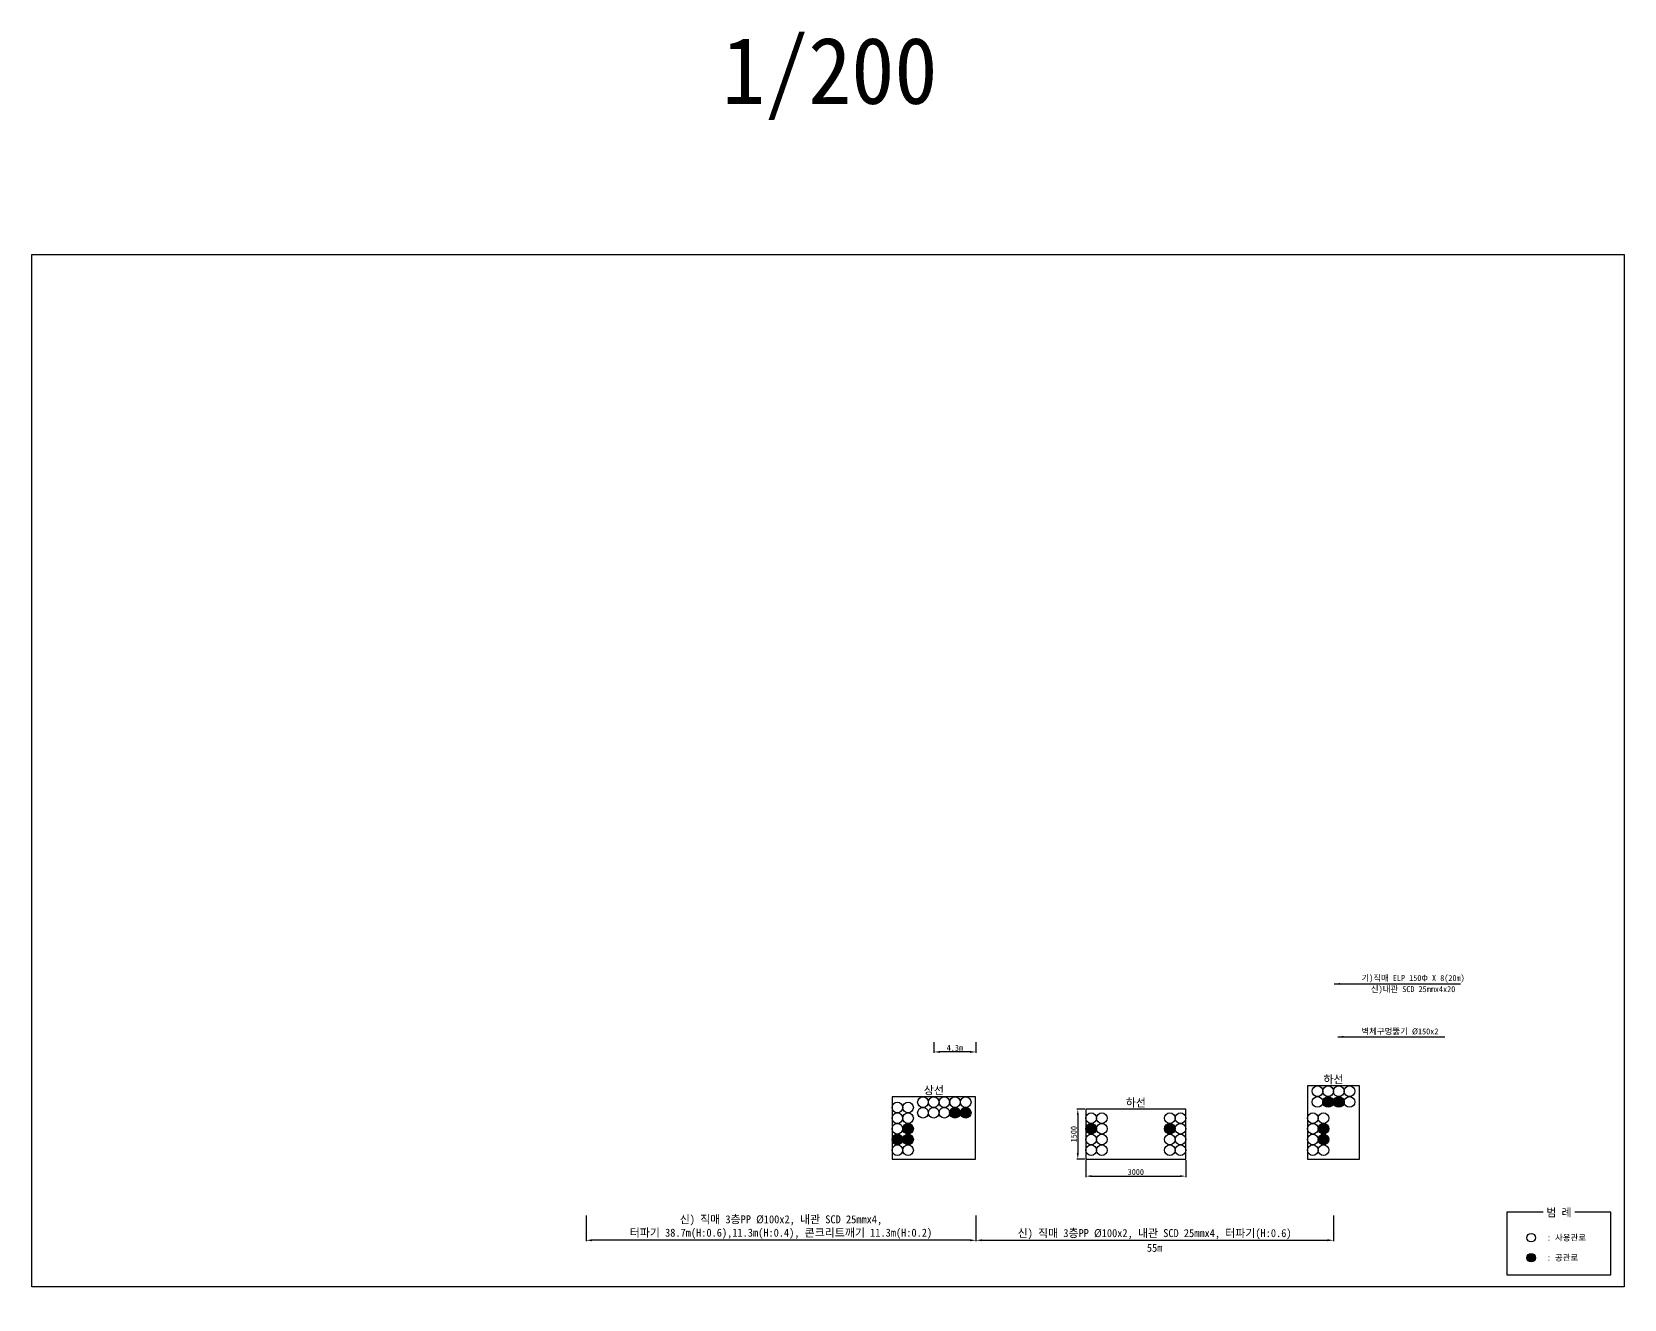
# Model space of a CAD drawing. Extents: x -230 to 157, y -3 to 160.
# Drawn here: x -230 to -70.8, y -2.3 to 124.4 of the extents above; entities that cross this region are included whole.
import ezdxf
from ezdxf.enums import TextEntityAlignment as Align

# ---------------------------------------------------------------- set-up
doc = ezdxf.new("R2010")
doc.units = 0
doc.header["$MEASUREMENT"] = 0
doc.layers.get('Defpoints').update_dxf_attribs({"linetype": 'CONTINUOUS'})
for name, color, linetype in [('TX-PAPR', 2, 'CONTINUOUS'), ('TZ-DIMS', 1, 'CONTINUOUS'), ('TZ-LEAL', 1, 'CONTINUOUS'), ('TZ-LEAT', 3, 'CONTINUOUS'), ('TZ-LINE', 7, 'CONTINUOUS'), ('TZ-TEX2', 3, 'CONTINUOUS'), ('TZ-TEXT', 6, 'CONTINUOUS')]:
    doc.layers.add(name, color=color, linetype=linetype)
doc.styles.get("Standard").update_dxf_attribs({"font": 'GulimChe.ttf'})
doc.dimstyles.new('D200', dxfattribs={"dimscale": 0.2, "dimtxt": 3, "dimasz": 3, "dimexe": 0.5, "dimexo": 0.5, "dimgap": 0.5, "dimtad": 1, "dimdec": 0, "dimzin": 1, "dimdsep": 46, "dimlunit": 6, "dimtxsty": 'Standard', "dimcen": 1, "dimclrd": 1, "dimclre": 1, "dimclrt": 3, "dimadec": 0, "dimazin": 0, "dimtfac": 1, "dimtdec": 0, "dimtix": 1, "dimtmove": 2, "dimatfit": 3, "dimfxl": 0, "dimtvp": 2, "dimlwd": -1, "dimlwe": -1, "dimarcsym": 0})

# ---------------------------------------------------------------- blocks, each defined once
blk = doc.blocks.new('*D3')
at = {"layer": 'Defpoints', "color": 0, "ltscale": 2}
for p in [(-124.67, 16.73), (-125.47, 11.73), (-124.67, 11.73)]:
    blk.add_point(p, dxfattribs=at)
at = {"layer": 'TZ-DIMS', "color": 1, "ltscale": 2}
for p, q in [((-124.77, 16.73), (-125.57, 16.73)), ((-125.47, 16.13), (-125.47, 12.33)), ((-124.77, 11.73), (-125.57, 11.73))]:
    blk.add_line(p, q, dxfattribs=at)
for points in [[(-125.57, 16.13), (-125.37, 16.13), (-125.47, 16.73)], [(-125.57, 12.33), (-125.37, 12.33), (-125.47, 11.73)]]:
    blk.add_solid(points, dxfattribs=at)
at = {"layer": 'TZ-DIMS', "color": 3, "ltscale": 2, "insert": (-125.88, 14.23), "char_height": 0.6, "attachment_point": 5, "rotation": 90}
blk.add_mtext('1500', dxfattribs=at)
blk = doc.blocks.new('*D4')
at = {"layer": 'Defpoints', "color": 0, "ltscale": 2}
for p in [(-124.67, 11.73), (-114.67, 11.73), (-114.67, 10.03)]:
    blk.add_point(p, dxfattribs=at)
at = {"layer": 'TZ-DIMS', "color": 1, "ltscale": 2}
for p, q in [((-124.67, 11.63), (-124.67, 9.93)), ((-114.67, 11.63), (-114.67, 9.93)), ((-124.07, 10.03), (-115.27, 10.03))]:
    blk.add_line(p, q, dxfattribs=at)
for points in [[(-124.07, 10.13), (-124.07, 9.93), (-124.67, 10.03)], [(-115.27, 10.13), (-115.27, 9.93), (-114.67, 10.03)]]:
    blk.add_solid(points, dxfattribs=at)
at = {"layer": 'TZ-DIMS', "color": 3, "ltscale": 2, "insert": (-119.67, 10.44), "char_height": 0.6, "attachment_point": 5}
blk.add_mtext('3000', dxfattribs=at)
blk = doc.blocks.new('*D5')
at = {"layer": 'Defpoints', "color": 0, "ltscale": 2}
for p in [(-139.86, 23.53), (-139.86, 22.45), (-135.66, 23.53)]:
    blk.add_point(p, dxfattribs=at)
at = {"layer": 'TZ-DIMS', "color": 1, "ltscale": 2}
for p, q in [((-139.86, 23.43), (-139.86, 22.35)), ((-136.26, 22.45), (-139.26, 22.45)), ((-135.66, 23.43), (-135.66, 22.35))]:
    blk.add_line(p, q, dxfattribs=at)
for points in [[(-139.26, 22.55), (-139.26, 22.35), (-139.86, 22.45)], [(-136.26, 22.55), (-136.26, 22.35), (-135.66, 22.45)]]:
    blk.add_solid(points, dxfattribs=at)
at = {"layer": 'TZ-DIMS', "color": 3, "ltscale": 2, "insert": (-137.76, 22.86), "char_height": 0.6, "width": 0.3945, "attachment_point": 5}
blk.add_mtext('4.3m', dxfattribs=at)
blk = doc.blocks.new('*D6')
at = {"layer": 'Defpoints', "color": 0, "ltscale": 2}
for p in [(-135.66, 6.2), (-99.91, 6.2), (-99.91, 3.62)]:
    blk.add_point(p, dxfattribs=at)
at = {"layer": 'TZ-TEXT', "color": 1, "ltscale": 2}
for p, q in [((-135.66, 6.1), (-135.66, 3.52)), ((-99.91, 6.1), (-99.91, 3.52)), ((-135.06, 3.62), (-100.51, 3.62))]:
    blk.add_line(p, q, dxfattribs=at)
for points in [[(-135.06, 3.72), (-135.06, 3.52), (-135.66, 3.62)], [(-100.51, 3.72), (-100.51, 3.52), (-99.91, 3.62)]]:
    blk.add_solid(points, dxfattribs=at)
at = {"layer": 'TZ-TEXT', "color": 3, "ltscale": 2, "insert": (-117.79, 4.23), "char_height": 0.8, "attachment_point": 5}
blk.add_mtext('{\\C6;신) 직매 3층PP Ø100x2, 내관 SCD 25mmx4, 터파기(H:0.6)}', dxfattribs=at)
blk = doc.blocks.new('*D7')
at = {"layer": 'Defpoints', "color": 0, "ltscale": 2}
for p in [(-174.64, 6.2), (-135.66, 6.2), (-174.64, 3.62)]:
    blk.add_point(p, dxfattribs=at)
at = {"layer": 'TZ-TEXT', "color": 1, "ltscale": 2}
for p, q in [((-174.64, 6.1), (-174.64, 3.52)), ((-135.66, 6.1), (-135.66, 3.52)), ((-136.26, 3.62), (-174.04, 3.62))]:
    blk.add_line(p, q, dxfattribs=at)
for points in [[(-174.04, 3.72), (-174.04, 3.52), (-174.64, 3.62)], [(-136.26, 3.72), (-136.26, 3.52), (-135.66, 3.62)]]:
    blk.add_solid(points, dxfattribs=at)
at = {"layer": 'TZ-TEXT', "color": 3, "ltscale": 2, "insert": (-155.15, 4.94), "char_height": 0.8, "attachment_point": 5}
blk.add_mtext('{\\C6;신) 직매 3층PP Ø100x2, 내관 SCD 25mmx4,\\P터파기 38.7m(H:0.6),11.3m(H:0.4), 콘크리트깨기 11.3m(H:0.2)}', dxfattribs=at)

msp = doc.modelspace()

# ---------------------------------------------------------------- hatches: boundary and pattern name
at = {"layer": 'TZ-LINE', "ltscale": 2}
h = msp.add_hatch(color=256, dxfattribs=at)
h.dxf.hatch_style = 1
h.paths.add_polyline_path([(-100.98, 17.45, 1), (-99.91, 17.45, 1)])
h = msp.add_hatch(color=256, dxfattribs=at)
h.dxf.hatch_style = 1
h.paths.add_polyline_path([(-99.91, 17.45, 1), (-98.84, 17.45, 1)])
h = msp.add_hatch(color=256, dxfattribs=at)
h.dxf.hatch_style = 1
h.paths.add_polyline_path([(-138.28, 16.37, 1), (-137.21, 16.37, 1)])
h = msp.add_hatch(color=256, dxfattribs=at)
h.dxf.hatch_style = 1
h.paths.add_polyline_path([(-137.21, 16.37, 1), (-136.15, 16.37, 1)])
h = msp.add_hatch(color=256, dxfattribs=at)
h.dxf.hatch_style = 1
h.paths.add_polyline_path([(-142.97, 14.77, 1), (-141.91, 14.77, 1)])
h = msp.add_hatch(color=256, dxfattribs=at)
h.dxf.hatch_style = 1
h.paths.add_polyline_path([(-124.67, 14.77, 1), (-123.6, 14.77, 1)])
h = msp.add_hatch(color=256, dxfattribs=at)
h.dxf.hatch_style = 1
h.paths.add_polyline_path([(-116.8, 14.77, 1), (-115.74, 14.77, 1)])
h = msp.add_hatch(color=256, dxfattribs=at)
h.dxf.hatch_style = 1
h.paths.add_polyline_path([(-101.44, 14.77, 1), (-100.37, 14.77, 1)])
h = msp.add_hatch(color=256, dxfattribs=at)
h.dxf.hatch_style = 1
h.paths.add_polyline_path([(-144.04, 13.7, 1), (-142.97, 13.7, 1)])
h = msp.add_hatch(color=256, dxfattribs=at)
h.dxf.hatch_style = 1
h.paths.add_polyline_path([(-142.97, 13.7, 1), (-141.91, 13.7, 1)])
h = msp.add_hatch(color=256, dxfattribs=at)
h.dxf.hatch_style = 1
h.paths.add_polyline_path([(-101.44, 13.7, 1), (-100.37, 13.7, 1)])
h = msp.add_hatch(color=256, dxfattribs=at)
h.dxf.hatch_style = 1
h.paths.add_polyline_path([(-80.57, 1.88, 1), (-79.72, 1.88, 1)])

# ---------------------------------------------------------------- linework, layer by layer
at = {"layer": 'TX-PAPR', "elevation": -0.46}
msp.add_lwpolyline([(-230.05, 102.17), (-70.85, 102.17), (-70.85, -1.03), (-230.05, -1.03)], close=True, dxfattribs=at)
at = {"layer": 'TZ-LINE', "ltscale": 2, "elevation": -0.15}
for points in [[(-144.04, 11.73), (-135.69, 11.73), (-135.69, 17.97), (-144.04, 17.97)], [(-102.51, 11.73), (-97.32, 11.73), (-97.32, 19.05), (-102.51, 19.05)], [(-124.67, 11.73), (-114.67, 11.73), (-114.67, 16.73), (-124.67, 16.73)]]:
    msp.add_lwpolyline(points, close=True, dxfattribs=at)
msp.add_lwpolyline([(-78.96, 6.42), (-82.58, 6.42), (-82.58, 0.15), (-72.17, 0.15), (-72.17, 6.42), (-75.79, 6.42)], dxfattribs=at)
at = {"layer": 'TZ-LINE', "ltscale": 2}
for centre, radius in [((-140.95, 17.43, -0.15), 0.533), ((-139.88, 17.43, -0.15), 0.533), ((-138.81, 17.43, -0.15), 0.533), ((-137.75, 17.43, -0.15), 0.533), ((-136.68, 17.43, -0.15), 0.533), ((-101.51, 18.52, -0.15), 0.533), ((-101.51, 17.45, -0.15), 0.533), ((-100.44, 18.52, -0.15), 0.533), ((-100.44, 17.45, -0.15), 0.533), ((-99.38, 18.52, -0.15), 0.533), ((-99.38, 17.45, -0.15), 0.533), ((-98.31, 18.52, -0.15), 0.533), ((-98.31, 17.45, -0.15), 0.533), ((-143.51, 16.9, -0.15), 0.533), ((-143.51, 15.83, -0.15), 0.533), ((-142.44, 16.9, -0.15), 0.533), ((-142.44, 15.83, -0.15), 0.533), ((-140.95, 16.37, -0.15), 0.533), ((-139.88, 16.37, -0.15), 0.533), ((-138.81, 16.37, -0.15), 0.533), ((-137.75, 16.37, -0.15), 0.533), ((-136.68, 16.37, -0.15), 0.533), ((-124.14, 15.83, -0.15), 0.533), ((-123.07, 15.83, -0.15), 0.533), ((-116.27, 15.83, -0.15), 0.533), ((-115.2, 15.83, -0.15), 0.533), ((-101.97, 15.83, -0.15), 0.533), ((-100.91, 15.83, -0.15), 0.533), ((-143.51, 14.77, -0.15), 0.533), ((-142.44, 14.77, -0.15), 0.533), ((-124.14, 14.77, -0.15), 0.533), ((-123.07, 14.77, -0.15), 0.533), ((-116.27, 14.77, -0.15), 0.533), ((-115.2, 14.77, -0.15), 0.533), ((-101.97, 14.77, -0.15), 0.533), ((-100.91, 14.77, -0.15), 0.533), ((-143.51, 13.7, -0.15), 0.533), ((-143.51, 12.63, -0.15), 0.533), ((-142.44, 13.7, -0.15), 0.533), ((-142.44, 12.63, -0.15), 0.533), ((-124.14, 13.7, -0.15), 0.533), ((-124.14, 12.63, -0.15), 0.533), ((-123.07, 13.7, -0.15), 0.533), ((-123.07, 12.63, -0.15), 0.533), ((-116.27, 13.7, -0.15), 0.533), ((-116.27, 12.63, -0.15), 0.533), ((-115.2, 13.7, -0.15), 0.533), ((-115.2, 12.63, -0.15), 0.533), ((-101.97, 13.7, -0.15), 0.533), ((-101.97, 12.63, -0.15), 0.533), ((-100.91, 13.7, -0.15), 0.533), ((-100.91, 12.63, -0.15), 0.533), ((-80.14, 3.88, -0.15), 0.427), ((-80.14, 1.88, -0.15), 0.427)]:
    msp.add_circle(centre, radius, dxfattribs=at)

# ---------------------------------------------------------------- texts
at = {"layer": 'TZ-LEAT'}
msp.add_text('기)직매 ELP 150Φ X 8(20m)', height=0.6, dxfattribs=at).set_placement((-91.95, 29.81, -0.15), align=Align.MIDDLE)
at = {"layer": 'TZ-TEX2'}
for s, height, p in [('1/200', 6.667, (-150.27, 120.03, -0.46)), ('상선', 0.8, (-139.86, 18.63, -0.15)), ('하선', 0.8, (-99.91, 19.72, -0.15)), ('하선', 0.8, (-119.67, 17.4, -0.15)), ('범 례', 0.8, (-77.37, 6.42, -0.15))]:
    msp.add_text(s, height=height, dxfattribs=at).set_placement(p, align=Align.MIDDLE)
for s, p in [(': 사용관로', (-78.57, 3.88, -0.15)), (': 공관로', (-78.57, 1.88, -0.15))]:
    msp.add_text(s, height=0.6, dxfattribs=at).set_placement(p, align=Align.MIDDLE_LEFT)
at = {"layer": 'TZ-TEXT'}
msp.add_text('신)내관 SCD 25mmx4x20', height=0.6, rotation=359.9482, dxfattribs=at).set_placement((-91.95, 28.7, -0.15), align=Align.MIDDLE)
msp.add_text('벽체구멍뚫기 Ø150x2', height=0.6, rotation=359.9482, dxfattribs=at).set_placement((-97.11, 24.51, -0.15), align=Align.MIDDLE_LEFT)
at = {"layer": 'TZ-TEXT', "ltscale": 2, "insert": (-117.79, 2.86, -0.15), "char_height": 0.8, "attachment_point": 5}
msp.add_mtext('55m', dxfattribs=at)

# ---------------------------------------------------------------- dimensions: what is measured, and where the dimension line sits
at = {"layer": 'TZ-DIMS', "ltscale": 2}
for base, p1, p2, text, picture, middle in [((-139.86, 22.45, -0.15), (-135.66, 23.53, -0.15), (-139.86, 23.53, -0.15), '<>.3m', '*D5', (-137.76, 22.86, -0.15)), ((-114.67, 10.03, -0.15), (-124.67, 11.73, -0.15), (-114.67, 11.73, -0.15), '3000', '*D4', (-119.67, 10.44, -0.15))]:
    dim = msp.add_linear_dim(base=base, p1=p1, p2=p2, text=text, dimstyle='D200', dxfattribs=at)
    dim.commit()
    dim.dimension.update_dxf_attribs({"geometry": picture, "text_midpoint": middle})
dim = msp.add_linear_dim(base=(-125.47, 11.73), p1=(-124.67, 16.73), p2=(-124.67, 11.73), angle=90, text='1500', dimstyle='D200', dxfattribs=at)
dim.commit()
dim.dimension.update_dxf_attribs({"geometry": '*D3', "text_midpoint": (-125.88, 14.23)})
at = {"layer": 'TZ-TEXT', "ltscale": 2}
for base, p2, text, picture, middle in [((-174.64, 3.62, -0.15), (-174.64, 6.2, -0.15), '{\\C6;신) 직매 3층PP Ø100x2, 내관 SCD 25mmx4,\\P터파기 38.7m(H:0.6),11.3m(H:0.4), 콘크리트깨기 11.3m(H:0.2)}', '*D7', (-155.15, 4.94, -0.15)), ((-99.91, 3.62, -0.15), (-99.91, 6.2, -0.15), '{\\C6;신) 직매 3층PP Ø100x2, 내관 SCD 25mmx4, 터파기(H:0.6)}', '*D6', (-117.79, 4.23, -0.15))]:
    dim = msp.add_linear_dim(base=base, p1=(-135.66, 6.2, -0.15), p2=p2, text=text, dimstyle='D200', override={"dimtxt": 4}, dxfattribs=at)
    dim.commit()
    dim.dimension.update_dxf_attribs({"geometry": picture, "text_midpoint": middle})

# ---------------------------------------------------------------- leaders
at = {"layer": 'TZ-LEAL'}
for points in [[(-99.84, 29.25, -0.15), (-87.2, 29.25, -0.46)], [(-99.48, 23.96, -0.15), (-88.77, 23.96, -0.46)]]:
    msp.add_leader(points, dimstyle='D200', dxfattribs=at)

doc.saveas('drawing.dxf')
